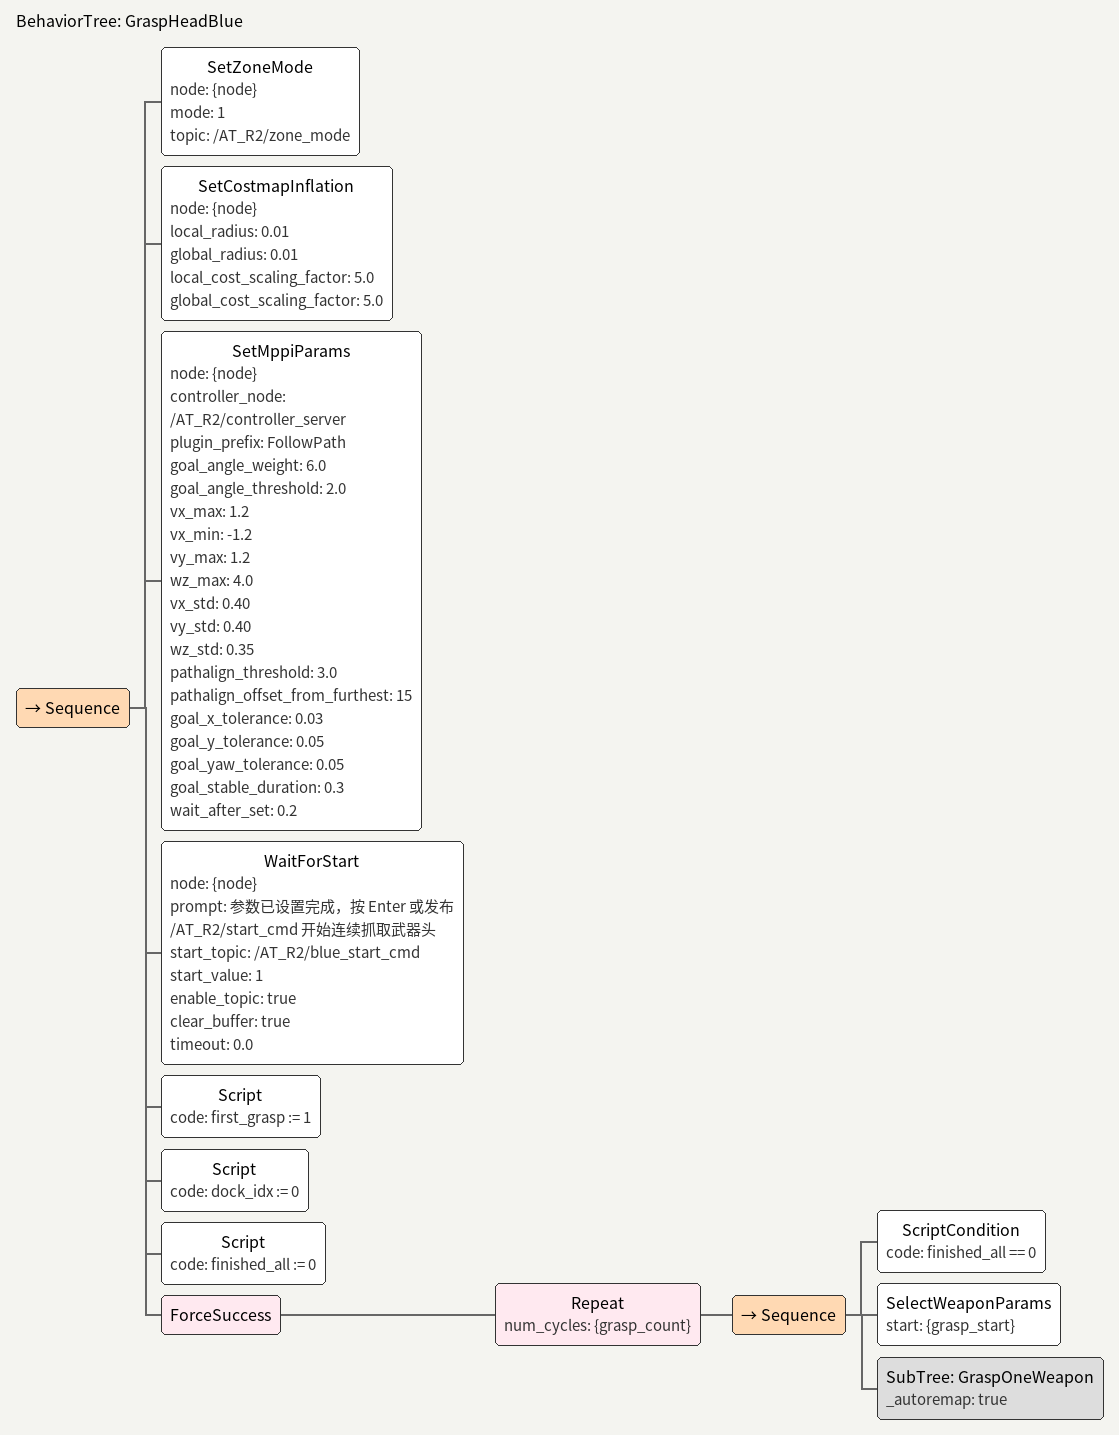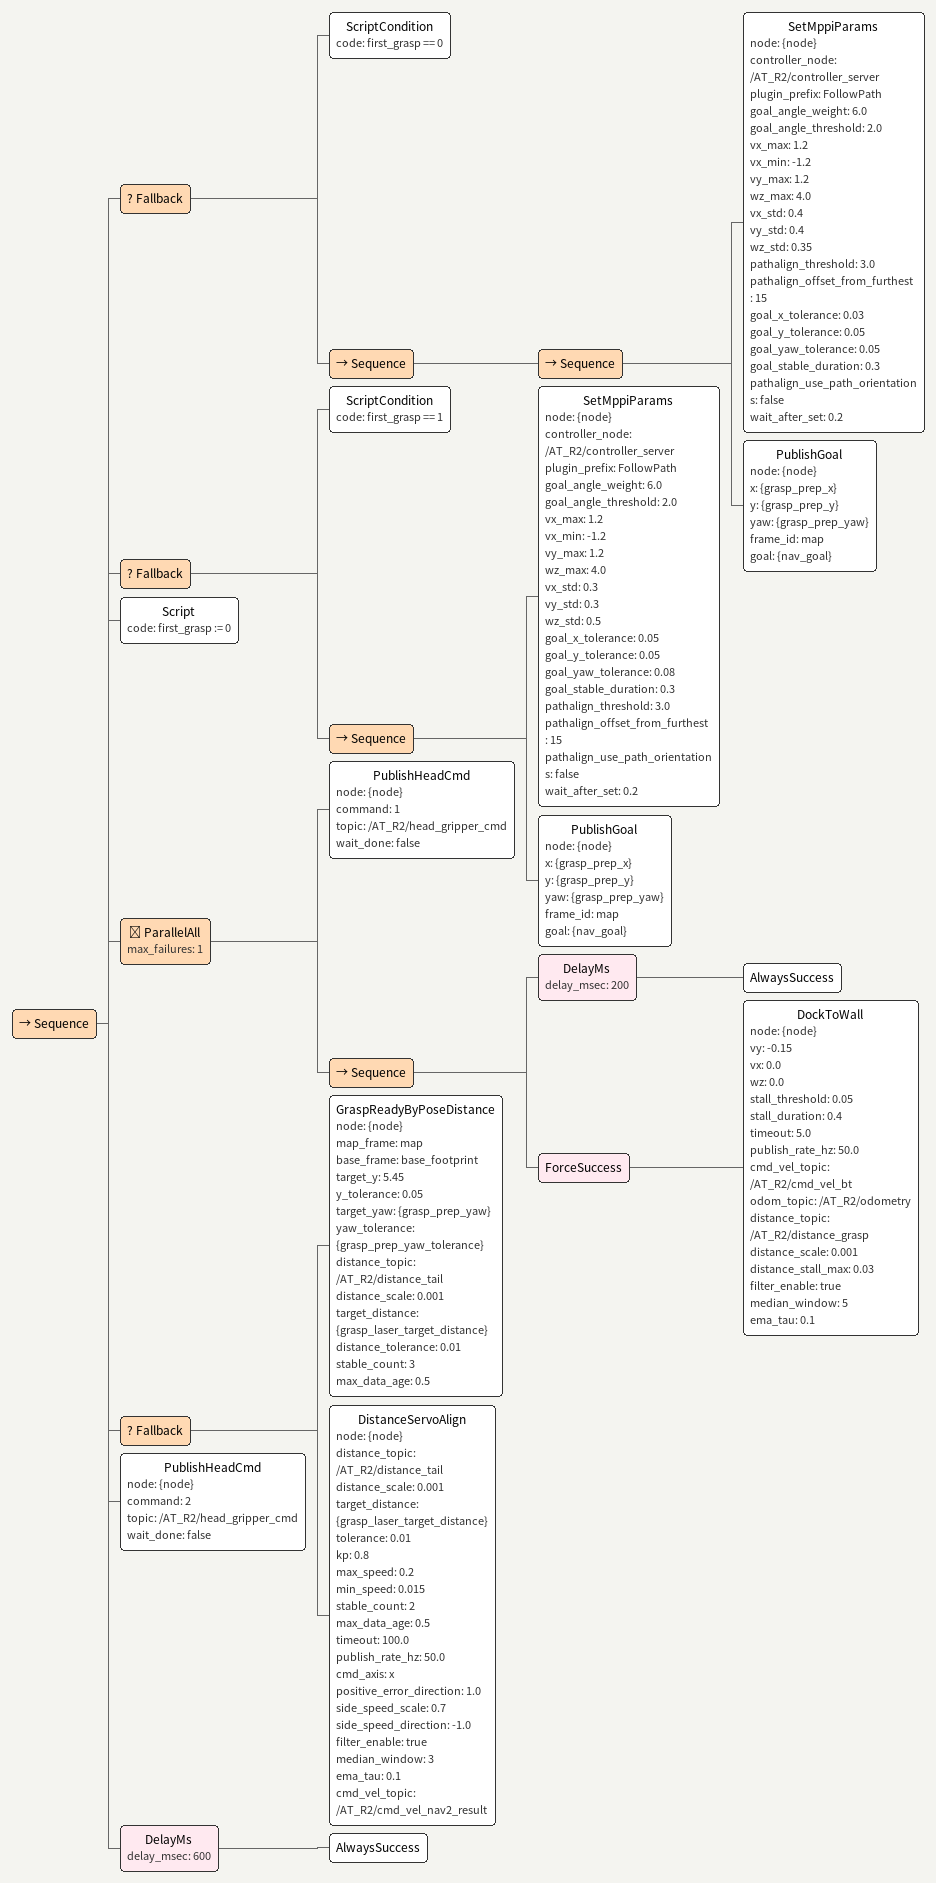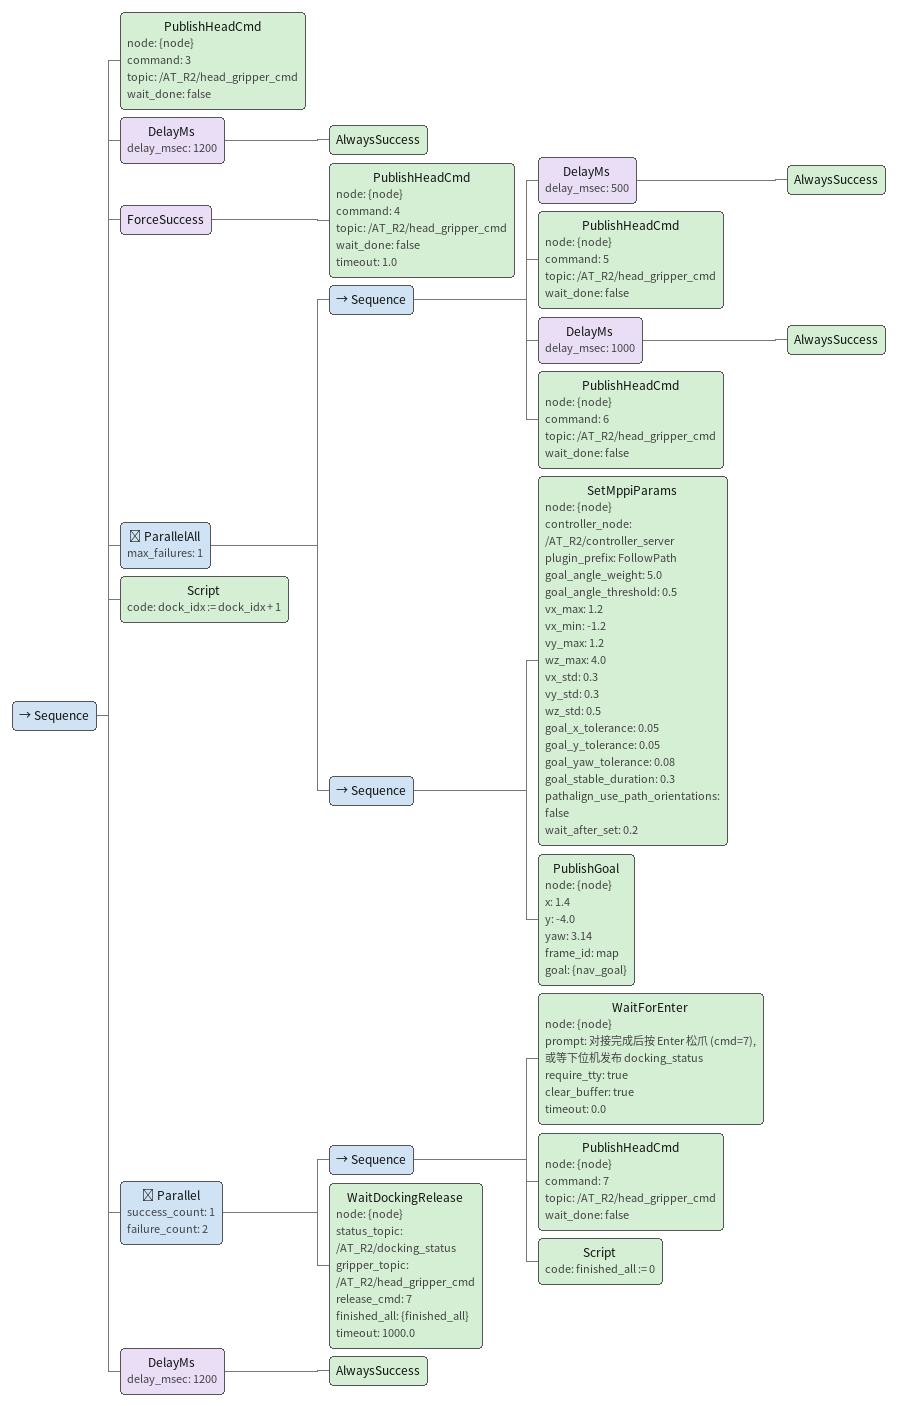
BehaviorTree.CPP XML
<BehaviorTree ID="GraspHeadBlue">
  <Sequence>

    <!-- ===== 全局一次性设置: 模式 / 代价地图 / MPPI ===== -->
    <SetZoneMode node="{node}" mode="1" topic="/AT_R2/zone_mode"/>

    <SetCostmapInflation node="{node}" local_radius="0.01" global_radius="0.01" local_cost_scaling_factor="5.0" global_cost_scaling_factor="5.0"/>
    <SetMppiParams node="{node}" controller_node="/AT_R2/controller_server" plugin_prefix="FollowPath" goal_angle_weight="6.0" goal_angle_threshold="2.0" vx_max="1.2" vx_min="-1.2" vy_max="1.2" wz_max="4.0" vx_std="0.40" vy_std="0.40" wz_std="0.35" pathalign_threshold="3.0" pathalign_offset_from_furthest="15" goal_x_tolerance="0.03" goal_y_tolerance="0.05" goal_yaw_tolerance="0.05" goal_stable_duration="0.3" wait_after_set="0.2"/>

    <WaitForStart node="{node}" prompt="参数已设置完成，按 Enter 或发布 /AT_R2/start_cmd 开始连续抓取武器头" start_topic="/AT_R2/blue_start_cmd" start_value="1" enable_topic="true" clear_buffer="true" timeout="0.0"/>

    <!-- 首轮标志: 子树内首轮才执行 SetMppiParams, 之后保留上一轮末尾的参数 -->
    <Script code="first_grasp := 1"/>
    <!-- 对接状态计数器: 每轮 +1, 作为本轮等待的 docking_status 目标值(第1轮=1, 第2轮=2, ...) -->
    <Script code="dock_idx := 0"/>
    <!-- 结束标志: 子树内 WaitDockingRelease 收到 docking_status==3 时置 1,
         下一轮开头的 ScriptCondition 判为假 -> 本轮 Sequence 失败 -> 提前跳出 Repeat, 不再抓取 -->
    <Script code="finished_all := 0"/>

    <!-- ===== 循环抓取 grasp_count 个武器, 从 grasp_start 开始 =====
         收到结束信号(docking_status==3)后, 靠 ScriptCondition 让本轮 Sequence 失败,
         Repeat 遇 FAILURE 会立即返回 FAILURE, 故外套 ForceSuccess 把"提前跳出"当成功。 -->
    <ForceSuccess>
      <Repeat num_cycles="{grasp_count}">
        <Sequence>
          <!-- 已收到结束信号(finished_all==1)则本轮直接失败, 跳出 Repeat -->
          <ScriptCondition code="finished_all == 0"/>
          <!-- 选定本轮武器, 把 w{n}_* 拷到工作键 grasp_* -->
          <SelectWeaponParams start="{grasp_start}"/>
          <!-- 完整抓取流程; 子树内直接读工作键 grasp_* -->
          <SubTree ID="GraspOneWeapon" _autoremap="true"/>
        </Sequence>
      </Repeat>
    </ForceSuccess>

  </Sequence>
</BehaviorTree>

<Sequence>

  <!-- 首轮 MPPI 参数(宽 yaw 阈值, 远距离接近) -->

  <Fallback>
    <ScriptCondition code="first_grasp == 0"/>
    <Sequence>
      <Sequence>
          <SetMppiParams node="{node}" controller_node="/AT_R2/controller_server" plugin_prefix="FollowPath" goal_angle_weight="6.0" goal_angle_threshold="2.0" vx_max="1.2" vx_min="-1.2" vy_max="1.2" wz_max="4.0" vx_std="0.4" vy_std="0.4" wz_std="0.35" pathalign_threshold="3.0" pathalign_offset_from_furthest="15" goal_x_tolerance="0.03" goal_y_tolerance="0.05" goal_yaw_tolerance="0.05" goal_stable_duration="0.3" pathalign_use_path_orientations="false" wait_after_set="0.2"/>
          <PublishGoal node="{node}" x="{grasp_prep_x}" y="{grasp_prep_y}" yaw="{grasp_prep_yaw}" frame_id="map" goal="{nav_goal}"/>

      </Sequence>
    </Sequence>
  </Fallback>

  <!-- 后续轮 MPPI 参数(占位, 待调整数值) -->
  <Fallback>
    <ScriptCondition code="first_grasp == 1"/>
      <Sequence>
          <SetMppiParams node="{node}" controller_node="/AT_R2/controller_server" plugin_prefix="FollowPath" goal_angle_weight="6.0" goal_angle_threshold="2.0" vx_max="1.2" vx_min="-1.2" vy_max="1.2" wz_max="4.0" vx_std="0.3" vy_std="0.3" wz_std="0.5" goal_x_tolerance="0.05" goal_y_tolerance="0.05" goal_yaw_tolerance="0.08" goal_stable_duration="0.3" pathalign_threshold="3.0" pathalign_offset_from_furthest="15" pathalign_use_path_orientations="false" wait_after_set="0.2"/>
          <PublishGoal node="{node}" x="{grasp_prep_x}" y="{grasp_prep_y}" yaw="{grasp_prep_yaw}" frame_id="map" goal="{nav_goal}"/>
      </Sequence>
  </Fallback>

  <!-- 翻转首轮标志(两个 Fallback 都判断完再改, 避免首轮同时触发后续轮分支) -->
  <Script code="first_grasp := 0"/>

  <!-- C. 侧向贴靠柜台 -->

  <ParallelAll max_failures="1">
    <PublishHeadCmd node="{node}" command="1" topic="/AT_R2/head_gripper_cmd" wait_done="false"/>
    <Sequence>
      <DelayMs delay_msec="200">
          <AlwaysSuccess/>
      </DelayMs>
      <ForceSuccess>
        <DockToWall node="{node}" vy="-0.15" vx="0.0" wz="0.0" stall_threshold="0.05" stall_duration="0.4" timeout="5.0" publish_rate_hz="50.0" cmd_vel_topic="/AT_R2/cmd_vel_bt" odom_topic="/AT_R2/odometry" distance_topic="/AT_R2/distance_grasp" distance_scale="0.001" distance_stall_max="0.03" filter_enable="true" median_window="5" ema_tau="0.1"/>
      </ForceSuccess>
    </Sequence>
  </ParallelAll>.

  <!-- D. 激光对距精对齐: 已在范围内直接过, 否则伺服对齐 -->
  <Fallback>
    <GraspReadyByPoseDistance node="{node}" map_frame="map" base_frame="base_footprint" target_y="5.45" y_tolerance="0.05" target_yaw="{grasp_prep_yaw}" yaw_tolerance="{grasp_prep_yaw_tolerance}" distance_topic="/AT_R2/distance_tail" distance_scale="0.001" target_distance="{grasp_laser_target_distance}" distance_tolerance="0.01" stable_count="3" max_data_age="0.5"/>

    <DistanceServoAlign node="{node}" distance_topic="/AT_R2/distance_tail" distance_scale="0.001" target_distance="{grasp_laser_target_distance}" tolerance="0.01" kp="0.8" max_speed="0.2" min_speed="0.015" stable_count="2" max_data_age="0.5" timeout="100.0" publish_rate_hz="50.0" cmd_axis="x" positive_error_direction="1.0" side_speed_scale="0.7" side_speed_direction="-1.0" filter_enable="true" median_window="3" ema_tau="0.1" cmd_vel_topic="/AT_R2/cmd_vel_nav2_result"/>
  </Fallback>

  <!-- E. 抓取 -> 抬起 -->
  <PublishHeadCmd node="{node}" command="2" topic="/AT_R2/head_gripper_cmd" wait_done="false"/>
  <DelayMs delay_msec="600">
    <AlwaysSuccess/>
  </DelayMs>

</Sequence>

<Sequence>

  <PublishHeadCmd node="{node}" command="3" topic="/AT_R2/head_gripper_cmd" wait_done="false"/>
  <DelayMs delay_msec="1200">
    <AlwaysSuccess/>
  </DelayMs>

  <!-- F. 对接交付: 抬起后再退, 避免武器头还在柜台上就拖动 -->
  <ForceSuccess>
    <PublishHeadCmd node="{node}" command="4" topic="/AT_R2/head_gripper_cmd" wait_done="false" timeout="1.0"/>
  </ForceSuccess>

  <!-- G. 抬起完成后向后退离开柜台, 并发 cmd=5 -->

  <ParallelAll max_failures="1">
    <Sequence>
      <DelayMs delay_msec="500">
        <AlwaysSuccess/>
      </DelayMs>
      <PublishHeadCmd node="{node}" command="5" topic="/AT_R2/head_gripper_cmd" wait_done="false"/>
      <DelayMs delay_msec="1000">
        <AlwaysSuccess/>
      </DelayMs>
      <PublishHeadCmd node="{node}" command="6" topic="/AT_R2/head_gripper_cmd" wait_done="false"/>
    </Sequence>
    <Sequence>
        <SetMppiParams node="{node}" controller_node="/AT_R2/controller_server" plugin_prefix="FollowPath" goal_angle_weight="5.0" goal_angle_threshold="0.5" vx_max="1.2" vx_min="-1.2" vy_max="1.2" wz_max="4.0" vx_std="0.3" vy_std="0.3" wz_std="0.5" goal_x_tolerance="0.05" goal_y_tolerance="0.05" goal_yaw_tolerance="0.08" goal_stable_duration="0.3" pathalign_use_path_orientations="false" wait_after_set="0.2"/>
        <PublishGoal node="{node}" x="1.4" y="-4.0" yaw="3.14" frame_id="map" goal="{nav_goal}"/>

    </Sequence>
  </ParallelAll>

  <!-- 命令6 -->

  <!-- 导航到与持杆机器人对接的位置, 到点后等对接完成再松爪 -->

  <Script code="dock_idx := dock_idx + 1"/>
  <Parallel success_count="1" failure_count="2">
    <!-- 分支A: 操作员按 Enter -> 自行发松爪 cmd=7 (Enter 松爪不代表结束, finished_all 保持 0) -->
    <Sequence>
      <WaitForEnter node="{node}" prompt="对接完成后按 Enter 松爪 (cmd=7), 或等下位机发布 docking_status" require_tty="true" clear_buffer="true" timeout="0.0"/>
      <PublishHeadCmd node="{node}" command="7" topic="/AT_R2/head_gripper_cmd" wait_done="false"/>
      <Script code="finished_all := 0"/>
    </Sequence>
    <!-- 分支B: 收到 docking_status 为 1/2/3 任一 -> 节点内部发松爪 release_cmd=7;
         收到 3 -> finished_all 置 1, 外层 Repeat 提前结束, 不再抓取。 -->
    <WaitDockingRelease node="{node}" status_topic="/AT_R2/docking_status" gripper_topic="/AT_R2/head_gripper_cmd" release_cmd="7" finished_all="{finished_all}" timeout="1000.0"/>
  </Parallel>
  <DelayMs delay_msec="1200">
    <AlwaysSuccess/>
  </DelayMs>

</Sequence>
